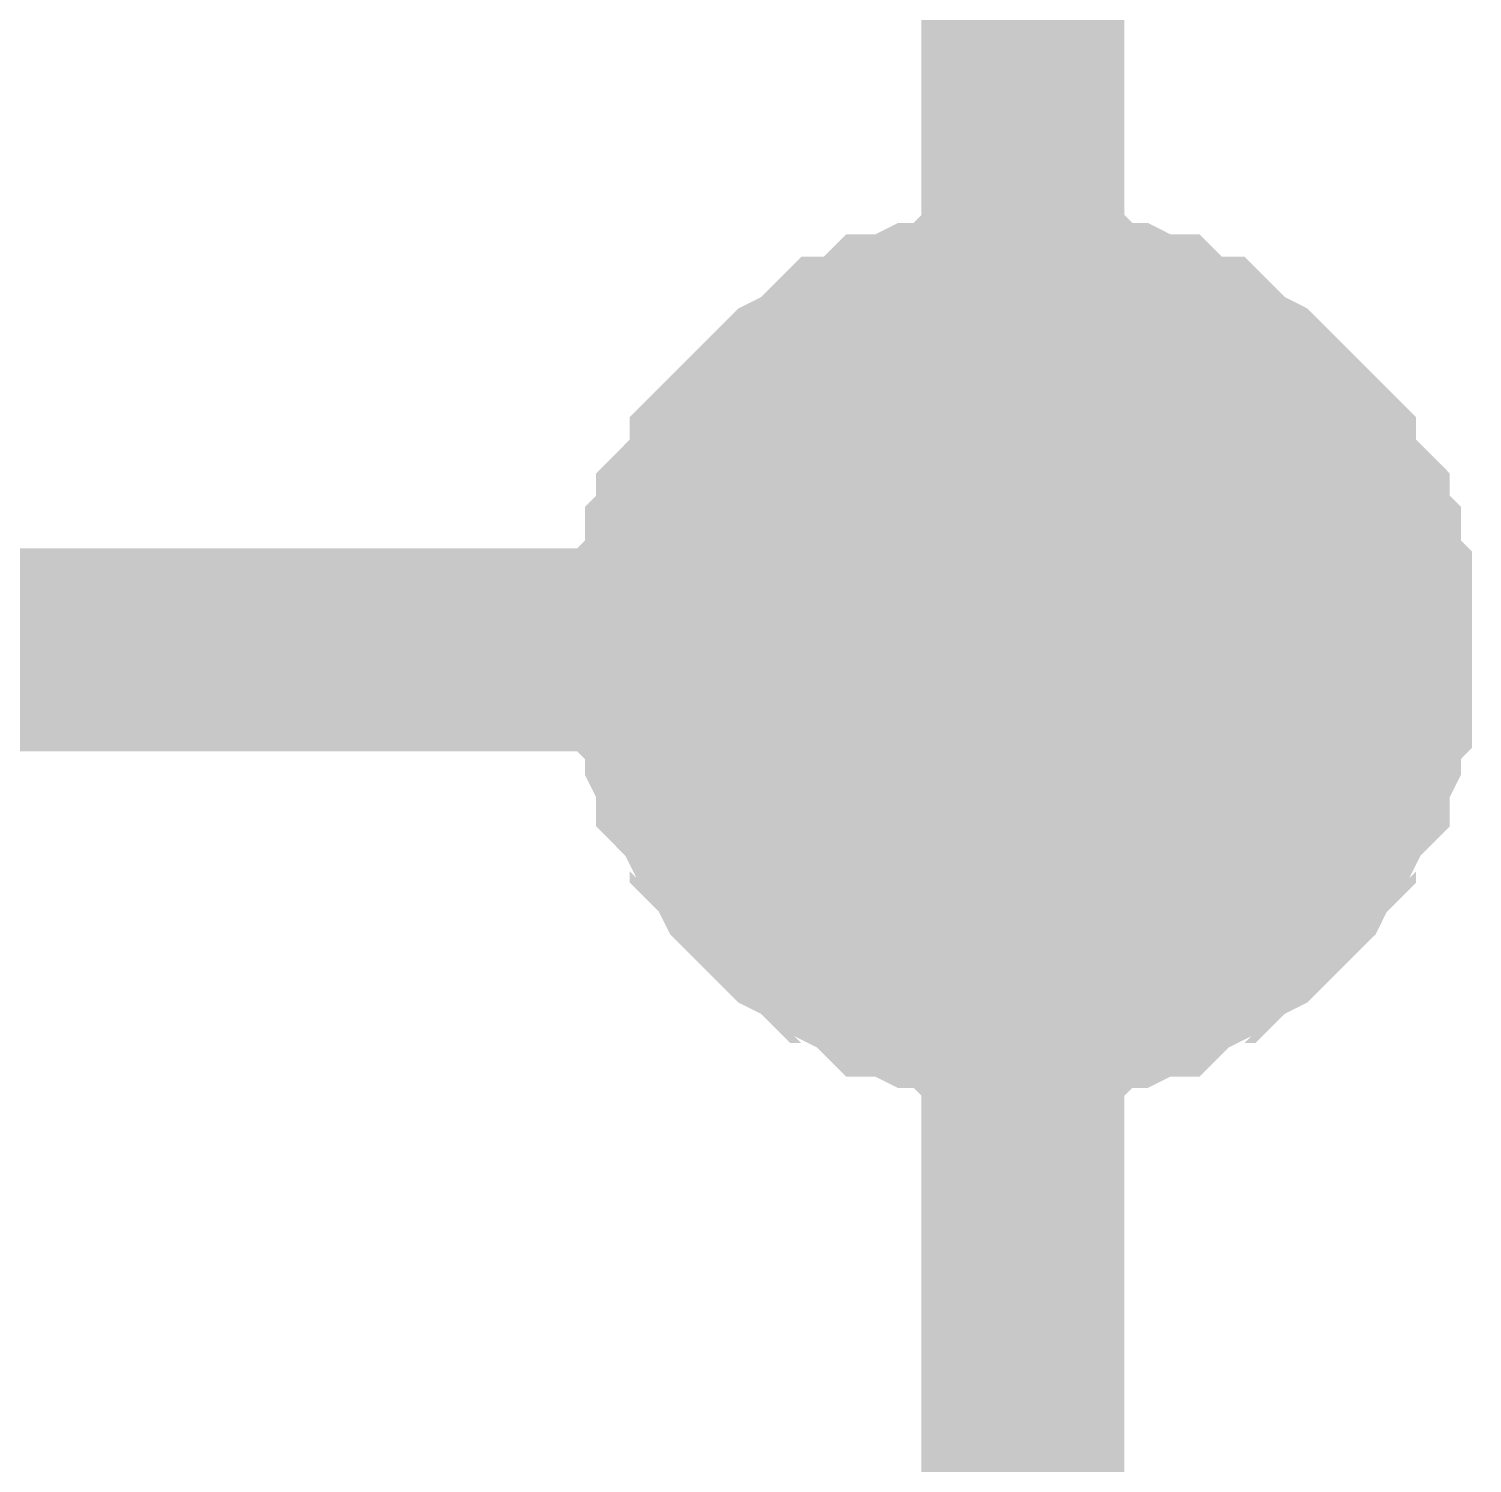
# Model space of a CAD drawing. Header units: millimetres. Extents: x 0 to 420, y 0 to 297.
# Drawn here: x 353.471 to 355.601, y 88.797 to 90.914 of the extents above; entities that cross this region are included whole.
import ezdxf

# ---------------------------------------------------------------- set-up
doc = ezdxf.new("R2010")
doc.units = ezdxf.units.MM
doc.layers.add('Sheet', color=255, linetype='Continuous')

msp = doc.modelspace()

# ---------------------------------------------------------------- linework, layer by layer
at = {"layer": 'Sheet'}
for points, const_width in [([(347.4401, 94.9983), (354.9377, 94.9983), (354.9377, 92.4979), (354.9377, 89.9975), (354.9377, 87.4971), (354.9377, 84.9967)], 0.2997), ([(354.4247, 89.9975), (354.4247, 90.0306), (354.4247, 90.0472), (354.4247, 90.0803), (354.4412, 90.0968), (354.4412, 90.13), (354.4412, 90.1465), (354.4578, 90.1631), (354.4578, 90.1962), (354.4743, 90.2128), (354.4909, 90.2293), (354.5074, 90.2624), (354.5074, 90.279), (354.524, 90.2956), (354.5405, 90.3121), (354.5571, 90.3287), (354.5736, 90.3452), (354.5902, 90.3618), (354.6067, 90.3783), (354.6398, 90.3949), (354.6564, 90.4115), (354.6729, 90.428), (354.6895, 90.428), (354.7226, 90.4446), (354.7391, 90.4611), (354.7557, 90.4611), (354.7888, 90.4777), (354.8053, 90.4777), (354.8384, 90.4777), (354.855, 90.4943), (354.8881, 90.4943), (354.9046, 90.4943), (354.9377, 90.4943)], 0.2997), ([(354.4247, 89.9975), (354.4247, 90.0306), (354.4247, 90.0472), (354.4247, 90.0803), (354.4412, 90.0968), (354.4412, 90.13), (354.4412, 90.1465), (354.4578, 90.1631), (354.4578, 90.1962), (354.4743, 90.2128), (354.4909, 90.2293), (354.5074, 90.2624), (354.5074, 90.279), (354.524, 90.2956), (354.5405, 90.3121), (354.5571, 90.3287), (354.5736, 90.3452), (354.5902, 90.3618), (354.6067, 90.3783), (354.6398, 90.3949), (354.6564, 90.4115), (354.6729, 90.428), (354.6895, 90.428), (354.7226, 90.4446), (354.7391, 90.4611), (354.7557, 90.4611), (354.7888, 90.4777), (354.8053, 90.4777), (354.8384, 90.4777), (354.855, 90.4943), (354.8881, 90.4943), (354.9046, 90.4943), (354.9377, 90.4943)], 0.2997), ([(354.4247, 89.9975), (354.4247, 90.0306), (354.4247, 90.0472), (354.4247, 90.0803), (354.4412, 90.0968), (354.4412, 90.13), (354.4412, 90.1465), (354.4578, 90.1631), (354.4578, 90.1962), (354.4743, 90.2128), (354.4909, 90.2293), (354.5074, 90.2624), (354.5074, 90.279), (354.524, 90.2956), (354.5405, 90.3121), (354.5571, 90.3287), (354.5736, 90.3452), (354.5902, 90.3618), (354.6067, 90.3783), (354.6398, 90.3949), (354.6564, 90.4115), (354.6729, 90.428), (354.6895, 90.428), (354.7226, 90.4446), (354.7391, 90.4611), (354.7557, 90.4611), (354.7888, 90.4777), (354.8053, 90.4777), (354.8384, 90.4777), (354.855, 90.4943), (354.8881, 90.4943), (354.9046, 90.4943), (354.9377, 90.4943)], 0.2997), ([(354.4247, 89.9975), (354.4247, 90.0306), (354.4247, 90.0472), (354.4247, 90.0803), (354.4412, 90.0968), (354.4412, 90.13), (354.4412, 90.1465), (354.4578, 90.1631), (354.4578, 90.1962), (354.4743, 90.2128), (354.4909, 90.2293), (354.5074, 90.2624), (354.5074, 90.279), (354.524, 90.2956), (354.5405, 90.3121), (354.5571, 90.3287), (354.5736, 90.3452), (354.5902, 90.3618), (354.6067, 90.3783), (354.6398, 90.3949), (354.6564, 90.4115), (354.6729, 90.428), (354.6895, 90.428), (354.7226, 90.4446), (354.7391, 90.4611), (354.7557, 90.4611), (354.7888, 90.4777), (354.8053, 90.4777), (354.8384, 90.4777), (354.855, 90.4943), (354.8881, 90.4943), (354.9046, 90.4943), (354.9377, 90.4943)], 0.2997), ([(354.9377, 90.4943), (354.9377, 90.4943)], 0.2997), ([(354.9377, 90.4943), (354.9708, 90.4943), (354.9874, 90.4943), (355.0205, 90.4943), (355.037, 90.4777), (355.0701, 90.4777), (355.0867, 90.4777), (355.1198, 90.4611), (355.1363, 90.4611), (355.1529, 90.4446), (355.186, 90.428), (355.2026, 90.428), (355.2191, 90.4115), (355.2357, 90.3949), (355.2688, 90.3783), (355.2853, 90.3618), (355.3019, 90.3452), (355.3184, 90.3287), (355.335, 90.3121), (355.3515, 90.2956), (355.3681, 90.279), (355.3681, 90.2624), (355.3846, 90.2293), (355.4012, 90.2128), (355.4177, 90.1962), (355.4177, 90.1631), (355.4343, 90.1465), (355.4343, 90.13), (355.4343, 90.0968), (355.4508, 90.0803), (355.4508, 90.0472), (355.4508, 90.0306), (355.4508, 89.9975)], 0.2997), ([(354.9377, 90.4943), (354.9377, 90.4943)], 0.2997), ([(354.9377, 90.4943), (354.9708, 90.4943), (354.9874, 90.4943), (355.0205, 90.4943), (355.037, 90.4777), (355.0701, 90.4777), (355.0867, 90.4777), (355.1198, 90.4611), (355.1363, 90.4611), (355.1529, 90.4446), (355.186, 90.428), (355.2026, 90.428), (355.2191, 90.4115), (355.2357, 90.3949), (355.2688, 90.3783), (355.2853, 90.3618), (355.3019, 90.3452), (355.3184, 90.3287), (355.335, 90.3121), (355.3515, 90.2956), (355.3681, 90.279), (355.3681, 90.2624), (355.3846, 90.2293), (355.4012, 90.2128), (355.4177, 90.1962), (355.4177, 90.1631), (355.4343, 90.1465), (355.4343, 90.13), (355.4343, 90.0968), (355.4508, 90.0803), (355.4508, 90.0472), (355.4508, 90.0306), (355.4508, 89.9975)], 0.2997), ([(354.9377, 90.4943), (354.9377, 90.4943)], 0.2997), ([(354.9377, 90.4943), (354.9708, 90.4943), (354.9874, 90.4943), (355.0205, 90.4943), (355.037, 90.4777), (355.0701, 90.4777), (355.0867, 90.4777), (355.1198, 90.4611), (355.1363, 90.4611), (355.1529, 90.4446), (355.186, 90.428), (355.2026, 90.428), (355.2191, 90.4115), (355.2357, 90.3949), (355.2688, 90.3783), (355.2853, 90.3618), (355.3019, 90.3452), (355.3184, 90.3287), (355.335, 90.3121), (355.3515, 90.2956), (355.3681, 90.279), (355.3681, 90.2624), (355.3846, 90.2293), (355.4012, 90.2128), (355.4177, 90.1962), (355.4177, 90.1631), (355.4343, 90.1465), (355.4343, 90.13), (355.4343, 90.0968), (355.4508, 90.0803), (355.4508, 90.0472), (355.4508, 90.0306), (355.4508, 89.9975)], 0.2997), ([(354.9377, 90.4943), (354.9377, 90.4943)], 0.2997), ([(354.9377, 90.4943), (354.9708, 90.4943), (354.9874, 90.4943), (355.0205, 90.4943), (355.037, 90.4777), (355.0701, 90.4777), (355.0867, 90.4777), (355.1198, 90.4611), (355.1363, 90.4611), (355.1529, 90.4446), (355.186, 90.428), (355.2026, 90.428), (355.2191, 90.4115), (355.2357, 90.3949), (355.2688, 90.3783), (355.2853, 90.3618), (355.3019, 90.3452), (355.3184, 90.3287), (355.335, 90.3121), (355.3515, 90.2956), (355.3681, 90.279), (355.3681, 90.2624), (355.3846, 90.2293), (355.4012, 90.2128), (355.4177, 90.1962), (355.4177, 90.1631), (355.4343, 90.1465), (355.4343, 90.13), (355.4343, 90.0968), (355.4508, 90.0803), (355.4508, 90.0472), (355.4508, 90.0306), (355.4508, 89.9975)], 0.2997), ([(354.4247, 89.9975), (354.4247, 90.0306), (354.4247, 90.0472), (354.4247, 90.0803), (354.4412, 90.0968), (354.4412, 90.13), (354.4412, 90.1465), (354.4578, 90.1631), (354.4578, 90.1962), (354.4743, 90.2128), (354.4909, 90.2293), (354.5074, 90.2624), (354.5074, 90.279), (354.524, 90.2956), (354.5405, 90.3121), (354.5571, 90.3287), (354.5736, 90.3452), (354.5902, 90.3618), (354.6067, 90.3783), (354.6398, 90.3949), (354.6564, 90.4115), (354.6729, 90.428), (354.6895, 90.428), (354.7226, 90.4446), (354.7391, 90.4611), (354.7557, 90.4611), (354.7888, 90.4777), (354.8053, 90.4777), (354.8384, 90.4777), (354.855, 90.4943), (354.8881, 90.4943), (354.9046, 90.4943), (354.9377, 90.4943)], 0.0991), ([(354.4247, 89.9975), (354.4247, 90.0306), (354.4247, 90.0472), (354.4247, 90.0803), (354.4412, 90.0968), (354.4412, 90.13), (354.4412, 90.1465), (354.4578, 90.1631), (354.4578, 90.1962), (354.4743, 90.2128), (354.4909, 90.2293), (354.5074, 90.2624), (354.5074, 90.279), (354.524, 90.2956), (354.5405, 90.3121), (354.5571, 90.3287), (354.5736, 90.3452), (354.5902, 90.3618), (354.6067, 90.3783), (354.6398, 90.3949), (354.6564, 90.4115), (354.6729, 90.428), (354.6895, 90.428), (354.7226, 90.4446), (354.7391, 90.4611), (354.7557, 90.4611), (354.7888, 90.4777), (354.8053, 90.4777), (354.8384, 90.4777), (354.855, 90.4943), (354.8881, 90.4943), (354.9046, 90.4943), (354.9377, 90.4943)], 0.0991), ([(354.4247, 89.9975), (354.4247, 90.0306), (354.4247, 90.0472), (354.4247, 90.0803), (354.4412, 90.0968), (354.4412, 90.13), (354.4412, 90.1465), (354.4578, 90.1631), (354.4578, 90.1962), (354.4743, 90.2128), (354.4909, 90.2293), (354.5074, 90.2624), (354.5074, 90.279), (354.524, 90.2956), (354.5405, 90.3121), (354.5571, 90.3287), (354.5736, 90.3452), (354.5902, 90.3618), (354.6067, 90.3783), (354.6398, 90.3949), (354.6564, 90.4115), (354.6729, 90.428), (354.6895, 90.428), (354.7226, 90.4446), (354.7391, 90.4611), (354.7557, 90.4611), (354.7888, 90.4777), (354.8053, 90.4777), (354.8384, 90.4777), (354.855, 90.4943), (354.8881, 90.4943), (354.9046, 90.4943), (354.9377, 90.4943)], 0.0991), ([(354.4247, 89.9975), (354.4247, 90.0306), (354.4247, 90.0472), (354.4247, 90.0803), (354.4412, 90.0968), (354.4412, 90.13), (354.4412, 90.1465), (354.4578, 90.1631), (354.4578, 90.1962), (354.4743, 90.2128), (354.4909, 90.2293), (354.5074, 90.2624), (354.5074, 90.279), (354.524, 90.2956), (354.5405, 90.3121), (354.5571, 90.3287), (354.5736, 90.3452), (354.5902, 90.3618), (354.6067, 90.3783), (354.6398, 90.3949), (354.6564, 90.4115), (354.6729, 90.428), (354.6895, 90.428), (354.7226, 90.4446), (354.7391, 90.4611), (354.7557, 90.4611), (354.7888, 90.4777), (354.8053, 90.4777), (354.8384, 90.4777), (354.855, 90.4943), (354.8881, 90.4943), (354.9046, 90.4943), (354.9377, 90.4943)], 0.0991), ([(354.9377, 90.4943), (354.9377, 90.4943)], 0.0991), ([(354.9377, 90.4943), (354.9708, 90.4943), (354.9874, 90.4943), (355.0205, 90.4943), (355.037, 90.4777), (355.0701, 90.4777), (355.0867, 90.4777), (355.1198, 90.4611), (355.1363, 90.4611), (355.1529, 90.4446), (355.186, 90.428), (355.2026, 90.428), (355.2191, 90.4115), (355.2357, 90.3949), (355.2688, 90.3783), (355.2853, 90.3618), (355.3019, 90.3452), (355.3184, 90.3287), (355.335, 90.3121), (355.3515, 90.2956), (355.3681, 90.279), (355.3681, 90.2624), (355.3846, 90.2293), (355.4012, 90.2128), (355.4177, 90.1962), (355.4177, 90.1631), (355.4343, 90.1465), (355.4343, 90.13), (355.4343, 90.0968), (355.4508, 90.0803), (355.4508, 90.0472), (355.4508, 90.0306), (355.4508, 89.9975)], 0.0991), ([(354.9377, 90.4943), (354.9377, 90.4943)], 0.0991), ([(354.9377, 90.4943), (354.9708, 90.4943), (354.9874, 90.4943), (355.0205, 90.4943), (355.037, 90.4777), (355.0701, 90.4777), (355.0867, 90.4777), (355.1198, 90.4611), (355.1363, 90.4611), (355.1529, 90.4446), (355.186, 90.428), (355.2026, 90.428), (355.2191, 90.4115), (355.2357, 90.3949), (355.2688, 90.3783), (355.2853, 90.3618), (355.3019, 90.3452), (355.3184, 90.3287), (355.335, 90.3121), (355.3515, 90.2956), (355.3681, 90.279), (355.3681, 90.2624), (355.3846, 90.2293), (355.4012, 90.2128), (355.4177, 90.1962), (355.4177, 90.1631), (355.4343, 90.1465), (355.4343, 90.13), (355.4343, 90.0968), (355.4508, 90.0803), (355.4508, 90.0472), (355.4508, 90.0306), (355.4508, 89.9975)], 0.0991), ([(354.9377, 90.4943), (354.9377, 90.4943)], 0.0991), ([(354.9377, 90.4943), (354.9708, 90.4943), (354.9874, 90.4943), (355.0205, 90.4943), (355.037, 90.4777), (355.0701, 90.4777), (355.0867, 90.4777), (355.1198, 90.4611), (355.1363, 90.4611), (355.1529, 90.4446), (355.186, 90.428), (355.2026, 90.428), (355.2191, 90.4115), (355.2357, 90.3949), (355.2688, 90.3783), (355.2853, 90.3618), (355.3019, 90.3452), (355.3184, 90.3287), (355.335, 90.3121), (355.3515, 90.2956), (355.3681, 90.279), (355.3681, 90.2624), (355.3846, 90.2293), (355.4012, 90.2128), (355.4177, 90.1962), (355.4177, 90.1631), (355.4343, 90.1465), (355.4343, 90.13), (355.4343, 90.0968), (355.4508, 90.0803), (355.4508, 90.0472), (355.4508, 90.0306), (355.4508, 89.9975)], 0.0991), ([(354.9377, 90.4943), (354.9377, 90.4943)], 0.0991), ([(354.9377, 90.4943), (354.9708, 90.4943), (354.9874, 90.4943), (355.0205, 90.4943), (355.037, 90.4777), (355.0701, 90.4777), (355.0867, 90.4777), (355.1198, 90.4611), (355.1363, 90.4611), (355.1529, 90.4446), (355.186, 90.428), (355.2026, 90.428), (355.2191, 90.4115), (355.2357, 90.3949), (355.2688, 90.3783), (355.2853, 90.3618), (355.3019, 90.3452), (355.3184, 90.3287), (355.335, 90.3121), (355.3515, 90.2956), (355.3681, 90.279), (355.3681, 90.2624), (355.3846, 90.2293), (355.4012, 90.2128), (355.4177, 90.1962), (355.4177, 90.1631), (355.4343, 90.1465), (355.4343, 90.13), (355.4343, 90.0968), (355.4508, 90.0803), (355.4508, 90.0472), (355.4508, 90.0306), (355.4508, 89.9975)], 0.0991), ([(347.4401, 89.9975), (354.9377, 89.9975)], 0.2997), ([(354.9377, 89.4842), (354.9046, 89.4842), (354.8881, 89.4842), (354.855, 89.4842), (354.8384, 89.5007), (354.8053, 89.5007), (354.7888, 89.5007), (354.7557, 89.5173), (354.7391, 89.5173), (354.7226, 89.5338), (354.6895, 89.5504), (354.6729, 89.567), (354.6564, 89.567), (354.6398, 89.5835), (354.6067, 89.6001), (354.5902, 89.6166), (354.5736, 89.6332), (354.5571, 89.6498), (354.5405, 89.6663), (354.524, 89.6994), (354.5074, 89.716), (354.5074, 89.7325), (354.4909, 89.7491), (354.4743, 89.7822), (354.4578, 89.7988), (354.4578, 89.8153), (354.4412, 89.8485), (354.4412, 89.865), (354.4412, 89.8981), (354.4247, 89.9147), (354.4247, 89.9478), (354.4247, 89.9644), (354.4247, 89.9975)], 0.2997), ([(354.4247, 89.9975), (354.4247, 89.9975)], 0.2997), ([(354.9377, 89.4842), (354.9046, 89.4842), (354.8881, 89.4842), (354.855, 89.4842), (354.8384, 89.5007), (354.8053, 89.5007), (354.7888, 89.5007), (354.7557, 89.5173), (354.7391, 89.5173), (354.7226, 89.5338), (354.6895, 89.5504), (354.6729, 89.567), (354.6564, 89.567), (354.6398, 89.5835), (354.6067, 89.6001), (354.5902, 89.6166), (354.5736, 89.6332), (354.5571, 89.6498), (354.5405, 89.6663), (354.524, 89.6994), (354.5074, 89.716), (354.5074, 89.7325), (354.4909, 89.7491), (354.4743, 89.7822), (354.4578, 89.7988), (354.4578, 89.8153), (354.4412, 89.8485), (354.4412, 89.865), (354.4412, 89.8981), (354.4247, 89.9147), (354.4247, 89.9478), (354.4247, 89.9644), (354.4247, 89.9975)], 0.2997), ([(354.4247, 89.9975), (354.4247, 89.9975)], 0.2997), ([(354.9377, 89.4842), (354.9046, 89.4842), (354.8881, 89.4842), (354.855, 89.4842), (354.8384, 89.5007), (354.8053, 89.5007), (354.7888, 89.5007), (354.7557, 89.5173), (354.7391, 89.5173), (354.7226, 89.5338), (354.6895, 89.5504), (354.6729, 89.567), (354.6564, 89.567), (354.6398, 89.5835), (354.6067, 89.6001), (354.5902, 89.6166), (354.5736, 89.6332), (354.5571, 89.6498), (354.5405, 89.6663), (354.524, 89.6994), (354.5074, 89.716), (354.5074, 89.7325), (354.4909, 89.7491), (354.4743, 89.7822), (354.4578, 89.7988), (354.4578, 89.8153), (354.4412, 89.8485), (354.4412, 89.865), (354.4412, 89.8981), (354.4247, 89.9147), (354.4247, 89.9478), (354.4247, 89.9644), (354.4247, 89.9975)], 0.2997), ([(354.4247, 89.9975), (354.4247, 89.9975)], 0.2997), ([(354.9377, 89.4842), (354.9046, 89.4842), (354.8881, 89.4842), (354.855, 89.4842), (354.8384, 89.5007), (354.8053, 89.5007), (354.7888, 89.5007), (354.7557, 89.5173), (354.7391, 89.5173), (354.7226, 89.5338), (354.6895, 89.5504), (354.6729, 89.567), (354.6564, 89.567), (354.6398, 89.5835), (354.6067, 89.6001), (354.5902, 89.6166), (354.5736, 89.6332), (354.5571, 89.6498), (354.5405, 89.6663), (354.524, 89.6994), (354.5074, 89.716), (354.5074, 89.7325), (354.4909, 89.7491), (354.4743, 89.7822), (354.4578, 89.7988), (354.4578, 89.8153), (354.4412, 89.8485), (354.4412, 89.865), (354.4412, 89.8981), (354.4247, 89.9147), (354.4247, 89.9478), (354.4247, 89.9644), (354.4247, 89.9975)], 0.2997), ([(354.4247, 89.9975), (354.4247, 89.9975)], 0.2997), ([(355.4508, 89.9975), (355.4508, 89.9644), (355.4508, 89.9478), (355.4508, 89.9147), (355.4343, 89.8981), (355.4343, 89.865), (355.4343, 89.8485), (355.4177, 89.8153), (355.4177, 89.7988), (355.4012, 89.7822), (355.3846, 89.7491), (355.3681, 89.7325), (355.3681, 89.716), (355.3515, 89.6994), (355.335, 89.6663), (355.3184, 89.6498), (355.3019, 89.6332), (355.2853, 89.6166), (355.2688, 89.6001), (355.2357, 89.5835), (355.2191, 89.567), (355.2026, 89.567), (355.186, 89.5504), (355.1529, 89.5338), (355.1363, 89.5173), (355.1198, 89.5173), (355.0867, 89.5007), (355.0701, 89.5007), (355.037, 89.5007), (355.0205, 89.4842), (354.9874, 89.4842), (354.9708, 89.4842), (354.9377, 89.4842)], 0.2997), ([(355.4508, 89.9975), (355.4508, 89.9644), (355.4508, 89.9478), (355.4508, 89.9147), (355.4343, 89.8981), (355.4343, 89.865), (355.4343, 89.8485), (355.4177, 89.8153), (355.4177, 89.7988), (355.4012, 89.7822), (355.3846, 89.7491), (355.3681, 89.7325), (355.3681, 89.716), (355.3515, 89.6994), (355.335, 89.6663), (355.3184, 89.6498), (355.3019, 89.6332), (355.2853, 89.6166), (355.2688, 89.6001), (355.2357, 89.5835), (355.2191, 89.567), (355.2026, 89.567), (355.186, 89.5504), (355.1529, 89.5338), (355.1363, 89.5173), (355.1198, 89.5173), (355.0867, 89.5007), (355.0701, 89.5007), (355.037, 89.5007), (355.0205, 89.4842), (354.9874, 89.4842), (354.9708, 89.4842), (354.9377, 89.4842)], 0.2997), ([(355.4508, 89.9975), (355.4508, 89.9644), (355.4508, 89.9478), (355.4508, 89.9147), (355.4343, 89.8981), (355.4343, 89.865), (355.4343, 89.8485), (355.4177, 89.8153), (355.4177, 89.7988), (355.4012, 89.7822), (355.3846, 89.7491), (355.3681, 89.7325), (355.3681, 89.716), (355.3515, 89.6994), (355.335, 89.6663), (355.3184, 89.6498), (355.3019, 89.6332), (355.2853, 89.6166), (355.2688, 89.6001), (355.2357, 89.5835), (355.2191, 89.567), (355.2026, 89.567), (355.186, 89.5504), (355.1529, 89.5338), (355.1363, 89.5173), (355.1198, 89.5173), (355.0867, 89.5007), (355.0701, 89.5007), (355.037, 89.5007), (355.0205, 89.4842), (354.9874, 89.4842), (354.9708, 89.4842), (354.9377, 89.4842)], 0.2997), ([(355.4508, 89.9975), (355.4508, 89.9644), (355.4508, 89.9478), (355.4508, 89.9147), (355.4343, 89.8981), (355.4343, 89.865), (355.4343, 89.8485), (355.4177, 89.8153), (355.4177, 89.7988), (355.4012, 89.7822), (355.3846, 89.7491), (355.3681, 89.7325), (355.3681, 89.716), (355.3515, 89.6994), (355.335, 89.6663), (355.3184, 89.6498), (355.3019, 89.6332), (355.2853, 89.6166), (355.2688, 89.6001), (355.2357, 89.5835), (355.2191, 89.567), (355.2026, 89.567), (355.186, 89.5504), (355.1529, 89.5338), (355.1363, 89.5173), (355.1198, 89.5173), (355.0867, 89.5007), (355.0701, 89.5007), (355.037, 89.5007), (355.0205, 89.4842), (354.9874, 89.4842), (354.9708, 89.4842), (354.9377, 89.4842)], 0.2997), ([(355.4508, 89.9975), (355.4508, 89.9975), (355.4508, 89.9975), (355.4508, 89.9975), (355.4508, 89.9975), (355.4508, 89.9975), (355.4508, 89.9975), (355.4508, 89.9975), (355.4508, 89.9975), (355.4508, 89.9975), (355.4508, 89.9975), (355.4508, 89.9975), (355.4508, 89.9975), (355.4508, 89.9975), (355.4508, 89.9975), (355.4508, 89.9975), (355.4508, 89.9975), (355.4508, 89.9975), (355.4508, 89.9975), (355.4508, 89.9975), (355.4508, 89.9975), (355.4508, 89.9975), (355.4508, 89.9975), (355.4508, 89.9975), (355.4508, 89.9975), (355.4508, 89.9975), (355.4508, 89.9975), (355.4508, 89.9975), (355.4508, 89.9975), (355.4508, 89.9975), (355.4508, 89.9975), (355.4508, 89.9975), (355.4508, 89.9975)], 0.2997), ([(355.4508, 89.9975), (355.4508, 89.9975)], 0.2997), ([(355.4508, 89.9975), (355.4508, 89.9975), (355.4508, 89.9975), (355.4508, 89.9975), (355.4508, 89.9975), (355.4508, 89.9975), (355.4508, 89.9975), (355.4508, 89.9975), (355.4508, 89.9975), (355.4508, 89.9975), (355.4508, 89.9975), (355.4508, 89.9975), (355.4508, 89.9975), (355.4508, 89.9975), (355.4508, 89.9975), (355.4508, 89.9975), (355.4508, 89.9975), (355.4508, 89.9975), (355.4508, 89.9975), (355.4508, 89.9975), (355.4508, 89.9975), (355.4508, 89.9975), (355.4508, 89.9975), (355.4508, 89.9975), (355.4508, 89.9975), (355.4508, 89.9975), (355.4508, 89.9975), (355.4508, 89.9975), (355.4508, 89.9975), (355.4508, 89.9975), (355.4508, 89.9975), (355.4508, 89.9975), (355.4508, 89.9975)], 0.2997), ([(355.4508, 89.9975), (355.4508, 89.9975)], 0.2997), ([(355.4508, 89.9975), (355.4508, 89.9975), (355.4508, 89.9975), (355.4508, 89.9975), (355.4508, 89.9975), (355.4508, 89.9975), (355.4508, 89.9975), (355.4508, 89.9975), (355.4508, 89.9975), (355.4508, 89.9975), (355.4508, 89.9975), (355.4508, 89.9975), (355.4508, 89.9975), (355.4508, 89.9975), (355.4508, 89.9975), (355.4508, 89.9975), (355.4508, 89.9975), (355.4508, 89.9975), (355.4508, 89.9975), (355.4508, 89.9975), (355.4508, 89.9975), (355.4508, 89.9975), (355.4508, 89.9975), (355.4508, 89.9975), (355.4508, 89.9975), (355.4508, 89.9975), (355.4508, 89.9975), (355.4508, 89.9975), (355.4508, 89.9975), (355.4508, 89.9975), (355.4508, 89.9975), (355.4508, 89.9975), (355.4508, 89.9975)], 0.2997), ([(355.4508, 89.9975), (355.4508, 89.9975)], 0.2997), ([(355.4508, 89.9975), (355.4508, 89.9975), (355.4508, 89.9975), (355.4508, 89.9975), (355.4508, 89.9975), (355.4508, 89.9975), (355.4508, 89.9975), (355.4508, 89.9975), (355.4508, 89.9975), (355.4508, 89.9975), (355.4508, 89.9975), (355.4508, 89.9975), (355.4508, 89.9975), (355.4508, 89.9975), (355.4508, 89.9975), (355.4508, 89.9975), (355.4508, 89.9975), (355.4508, 89.9975), (355.4508, 89.9975), (355.4508, 89.9975), (355.4508, 89.9975), (355.4508, 89.9975), (355.4508, 89.9975), (355.4508, 89.9975), (355.4508, 89.9975), (355.4508, 89.9975), (355.4508, 89.9975), (355.4508, 89.9975), (355.4508, 89.9975), (355.4508, 89.9975), (355.4508, 89.9975), (355.4508, 89.9975), (355.4508, 89.9975)], 0.2997), ([(355.4508, 89.9975), (355.4508, 89.9975)], 0.2997), ([(354.9377, 89.4842), (354.9046, 89.4842), (354.8881, 89.4842), (354.855, 89.4842), (354.8384, 89.5007), (354.8053, 89.5007), (354.7888, 89.5007), (354.7557, 89.5173), (354.7391, 89.5173), (354.7226, 89.5338), (354.6895, 89.5504), (354.6729, 89.567), (354.6564, 89.567), (354.6398, 89.5835), (354.6067, 89.6001), (354.5902, 89.6166), (354.5736, 89.6332), (354.5571, 89.6498), (354.5405, 89.6663), (354.524, 89.6994), (354.5074, 89.716), (354.5074, 89.7325), (354.4909, 89.7491), (354.4743, 89.7822), (354.4578, 89.7988), (354.4578, 89.8153), (354.4412, 89.8485), (354.4412, 89.865), (354.4412, 89.8981), (354.4247, 89.9147), (354.4247, 89.9478), (354.4247, 89.9644), (354.4247, 89.9975)], 0.0991), ([(354.4247, 89.9975), (354.4247, 89.9975)], 0.0991), ([(354.9377, 89.4842), (354.9046, 89.4842), (354.8881, 89.4842), (354.855, 89.4842), (354.8384, 89.5007), (354.8053, 89.5007), (354.7888, 89.5007), (354.7557, 89.5173), (354.7391, 89.5173), (354.7226, 89.5338), (354.6895, 89.5504), (354.6729, 89.567), (354.6564, 89.567), (354.6398, 89.5835), (354.6067, 89.6001), (354.5902, 89.6166), (354.5736, 89.6332), (354.5571, 89.6498), (354.5405, 89.6663), (354.524, 89.6994), (354.5074, 89.716), (354.5074, 89.7325), (354.4909, 89.7491), (354.4743, 89.7822), (354.4578, 89.7988), (354.4578, 89.8153), (354.4412, 89.8485), (354.4412, 89.865), (354.4412, 89.8981), (354.4247, 89.9147), (354.4247, 89.9478), (354.4247, 89.9644), (354.4247, 89.9975)], 0.0991), ([(354.4247, 89.9975), (354.4247, 89.9975)], 0.0991), ([(354.9377, 89.4842), (354.9046, 89.4842), (354.8881, 89.4842), (354.855, 89.4842), (354.8384, 89.5007), (354.8053, 89.5007), (354.7888, 89.5007), (354.7557, 89.5173), (354.7391, 89.5173), (354.7226, 89.5338), (354.6895, 89.5504), (354.6729, 89.567), (354.6564, 89.567), (354.6398, 89.5835), (354.6067, 89.6001), (354.5902, 89.6166), (354.5736, 89.6332), (354.5571, 89.6498), (354.5405, 89.6663), (354.524, 89.6994), (354.5074, 89.716), (354.5074, 89.7325), (354.4909, 89.7491), (354.4743, 89.7822), (354.4578, 89.7988), (354.4578, 89.8153), (354.4412, 89.8485), (354.4412, 89.865), (354.4412, 89.8981), (354.4247, 89.9147), (354.4247, 89.9478), (354.4247, 89.9644), (354.4247, 89.9975)], 0.0991), ([(354.4247, 89.9975), (354.4247, 89.9975)], 0.0991), ([(354.9377, 89.4842), (354.9046, 89.4842), (354.8881, 89.4842), (354.855, 89.4842), (354.8384, 89.5007), (354.8053, 89.5007), (354.7888, 89.5007), (354.7557, 89.5173), (354.7391, 89.5173), (354.7226, 89.5338), (354.6895, 89.5504), (354.6729, 89.567), (354.6564, 89.567), (354.6398, 89.5835), (354.6067, 89.6001), (354.5902, 89.6166), (354.5736, 89.6332), (354.5571, 89.6498), (354.5405, 89.6663), (354.524, 89.6994), (354.5074, 89.716), (354.5074, 89.7325), (354.4909, 89.7491), (354.4743, 89.7822), (354.4578, 89.7988), (354.4578, 89.8153), (354.4412, 89.8485), (354.4412, 89.865), (354.4412, 89.8981), (354.4247, 89.9147), (354.4247, 89.9478), (354.4247, 89.9644), (354.4247, 89.9975)], 0.0991), ([(354.4247, 89.9975), (354.4247, 89.9975)], 0.0991), ([(355.4508, 89.9975), (355.4508, 89.9644), (355.4508, 89.9478), (355.4508, 89.9147), (355.4343, 89.8981), (355.4343, 89.865), (355.4343, 89.8485), (355.4177, 89.8153), (355.4177, 89.7988), (355.4012, 89.7822), (355.3846, 89.7491), (355.3681, 89.7325), (355.3681, 89.716), (355.3515, 89.6994), (355.335, 89.6663), (355.3184, 89.6498), (355.3019, 89.6332), (355.2853, 89.6166), (355.2688, 89.6001), (355.2357, 89.5835), (355.2191, 89.567), (355.2026, 89.567), (355.186, 89.5504), (355.1529, 89.5338), (355.1363, 89.5173), (355.1198, 89.5173), (355.0867, 89.5007), (355.0701, 89.5007), (355.037, 89.5007), (355.0205, 89.4842), (354.9874, 89.4842), (354.9708, 89.4842), (354.9377, 89.4842)], 0.0991), ([(355.4508, 89.9975), (355.4508, 89.9644), (355.4508, 89.9478), (355.4508, 89.9147), (355.4343, 89.8981), (355.4343, 89.865), (355.4343, 89.8485), (355.4177, 89.8153), (355.4177, 89.7988), (355.4012, 89.7822), (355.3846, 89.7491), (355.3681, 89.7325), (355.3681, 89.716), (355.3515, 89.6994), (355.335, 89.6663), (355.3184, 89.6498), (355.3019, 89.6332), (355.2853, 89.6166), (355.2688, 89.6001), (355.2357, 89.5835), (355.2191, 89.567), (355.2026, 89.567), (355.186, 89.5504), (355.1529, 89.5338), (355.1363, 89.5173), (355.1198, 89.5173), (355.0867, 89.5007), (355.0701, 89.5007), (355.037, 89.5007), (355.0205, 89.4842), (354.9874, 89.4842), (354.9708, 89.4842), (354.9377, 89.4842)], 0.0991), ([(355.4508, 89.9975), (355.4508, 89.9644), (355.4508, 89.9478), (355.4508, 89.9147), (355.4343, 89.8981), (355.4343, 89.865), (355.4343, 89.8485), (355.4177, 89.8153), (355.4177, 89.7988), (355.4012, 89.7822), (355.3846, 89.7491), (355.3681, 89.7325), (355.3681, 89.716), (355.3515, 89.6994), (355.335, 89.6663), (355.3184, 89.6498), (355.3019, 89.6332), (355.2853, 89.6166), (355.2688, 89.6001), (355.2357, 89.5835), (355.2191, 89.567), (355.2026, 89.567), (355.186, 89.5504), (355.1529, 89.5338), (355.1363, 89.5173), (355.1198, 89.5173), (355.0867, 89.5007), (355.0701, 89.5007), (355.037, 89.5007), (355.0205, 89.4842), (354.9874, 89.4842), (354.9708, 89.4842), (354.9377, 89.4842)], 0.0991), ([(355.4508, 89.9975), (355.4508, 89.9644), (355.4508, 89.9478), (355.4508, 89.9147), (355.4343, 89.8981), (355.4343, 89.865), (355.4343, 89.8485), (355.4177, 89.8153), (355.4177, 89.7988), (355.4012, 89.7822), (355.3846, 89.7491), (355.3681, 89.7325), (355.3681, 89.716), (355.3515, 89.6994), (355.335, 89.6663), (355.3184, 89.6498), (355.3019, 89.6332), (355.2853, 89.6166), (355.2688, 89.6001), (355.2357, 89.5835), (355.2191, 89.567), (355.2026, 89.567), (355.186, 89.5504), (355.1529, 89.5338), (355.1363, 89.5173), (355.1198, 89.5173), (355.0867, 89.5007), (355.0701, 89.5007), (355.037, 89.5007), (355.0205, 89.4842), (354.9874, 89.4842), (354.9708, 89.4842), (354.9377, 89.4842)], 0.0991), ([(355.4508, 89.9975), (355.4508, 89.9975), (355.4508, 89.9975), (355.4508, 89.9975), (355.4508, 89.9975), (355.4508, 89.9975), (355.4508, 89.9975), (355.4508, 89.9975), (355.4508, 89.9975), (355.4508, 89.9975), (355.4508, 89.9975), (355.4508, 89.9975), (355.4508, 89.9975), (355.4508, 89.9975), (355.4508, 89.9975), (355.4508, 89.9975), (355.4508, 89.9975), (355.4508, 89.9975), (355.4508, 89.9975), (355.4508, 89.9975), (355.4508, 89.9975), (355.4508, 89.9975), (355.4508, 89.9975), (355.4508, 89.9975), (355.4508, 89.9975), (355.4508, 89.9975), (355.4508, 89.9975), (355.4508, 89.9975), (355.4508, 89.9975), (355.4508, 89.9975), (355.4508, 89.9975), (355.4508, 89.9975), (355.4508, 89.9975)], 0.0991), ([(355.4508, 89.9975), (355.4508, 89.9975)], 0.0991), ([(355.4508, 89.9975), (355.4508, 89.9975), (355.4508, 89.9975), (355.4508, 89.9975), (355.4508, 89.9975), (355.4508, 89.9975), (355.4508, 89.9975), (355.4508, 89.9975), (355.4508, 89.9975), (355.4508, 89.9975), (355.4508, 89.9975), (355.4508, 89.9975), (355.4508, 89.9975), (355.4508, 89.9975), (355.4508, 89.9975), (355.4508, 89.9975), (355.4508, 89.9975), (355.4508, 89.9975), (355.4508, 89.9975), (355.4508, 89.9975), (355.4508, 89.9975), (355.4508, 89.9975), (355.4508, 89.9975), (355.4508, 89.9975), (355.4508, 89.9975), (355.4508, 89.9975), (355.4508, 89.9975), (355.4508, 89.9975), (355.4508, 89.9975), (355.4508, 89.9975), (355.4508, 89.9975), (355.4508, 89.9975), (355.4508, 89.9975)], 0.0991), ([(355.4508, 89.9975), (355.4508, 89.9975)], 0.0991), ([(355.4508, 89.9975), (355.4508, 89.9975), (355.4508, 89.9975), (355.4508, 89.9975), (355.4508, 89.9975), (355.4508, 89.9975), (355.4508, 89.9975), (355.4508, 89.9975), (355.4508, 89.9975), (355.4508, 89.9975), (355.4508, 89.9975), (355.4508, 89.9975), (355.4508, 89.9975), (355.4508, 89.9975), (355.4508, 89.9975), (355.4508, 89.9975), (355.4508, 89.9975), (355.4508, 89.9975), (355.4508, 89.9975), (355.4508, 89.9975), (355.4508, 89.9975), (355.4508, 89.9975), (355.4508, 89.9975), (355.4508, 89.9975), (355.4508, 89.9975), (355.4508, 89.9975), (355.4508, 89.9975), (355.4508, 89.9975), (355.4508, 89.9975), (355.4508, 89.9975), (355.4508, 89.9975), (355.4508, 89.9975), (355.4508, 89.9975)], 0.0991), ([(355.4508, 89.9975), (355.4508, 89.9975)], 0.0991), ([(355.4508, 89.9975), (355.4508, 89.9975), (355.4508, 89.9975), (355.4508, 89.9975), (355.4508, 89.9975), (355.4508, 89.9975), (355.4508, 89.9975), (355.4508, 89.9975), (355.4508, 89.9975), (355.4508, 89.9975), (355.4508, 89.9975), (355.4508, 89.9975), (355.4508, 89.9975), (355.4508, 89.9975), (355.4508, 89.9975), (355.4508, 89.9975), (355.4508, 89.9975), (355.4508, 89.9975), (355.4508, 89.9975), (355.4508, 89.9975), (355.4508, 89.9975), (355.4508, 89.9975), (355.4508, 89.9975), (355.4508, 89.9975), (355.4508, 89.9975), (355.4508, 89.9975), (355.4508, 89.9975), (355.4508, 89.9975), (355.4508, 89.9975), (355.4508, 89.9975), (355.4508, 89.9975), (355.4508, 89.9975), (355.4508, 89.9975)], 0.0991), ([(355.4508, 89.9975), (355.4508, 89.9975)], 0.0991)]:
    msp.add_lwpolyline(points, dxfattribs=dict(at, const_width=const_width))
at = {"layer": 'Sheet', "const_width": 0.508}
msp.add_lwpolyline([(354.746, 90, 1), (355.254, 90, 1)], format="xyb", close=True, dxfattribs=at)

doc.saveas('drawing.dxf')
